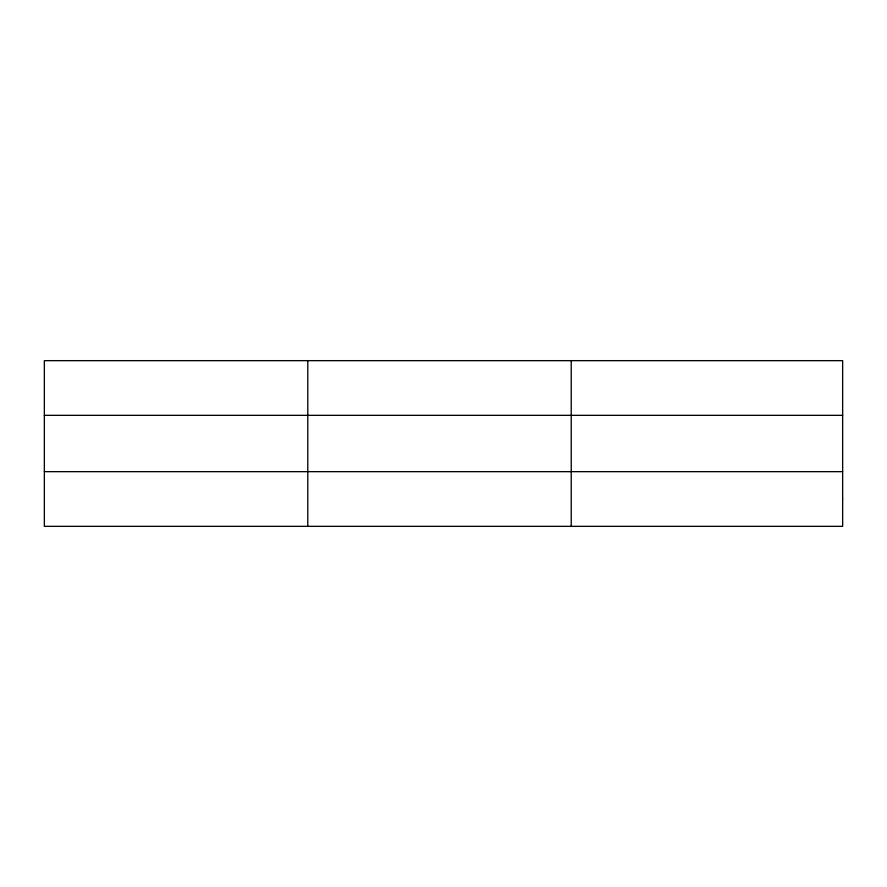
<?xml version="1.0" encoding="UTF-8"?>
<svg xmlns="http://www.w3.org/2000/svg" width="887" height="887" viewBox="0 0 887 887"><rect width="100%" height="100%" fill="white"/><g stroke="black" fill="none" stroke-linecap="round" stroke-linejoin="round"><path stroke-width="1.33" d="M307.789 526.346L307.789 360.654M571.228 526.346L571.228 360.654M44.35 415.338L842.65 415.338M44.35 471.662L842.65 471.662M842.65 499.004L842.65 526.346L44.35 526.346L44.35 360.654L842.65 360.654L842.65 499.004"/></g></svg>
